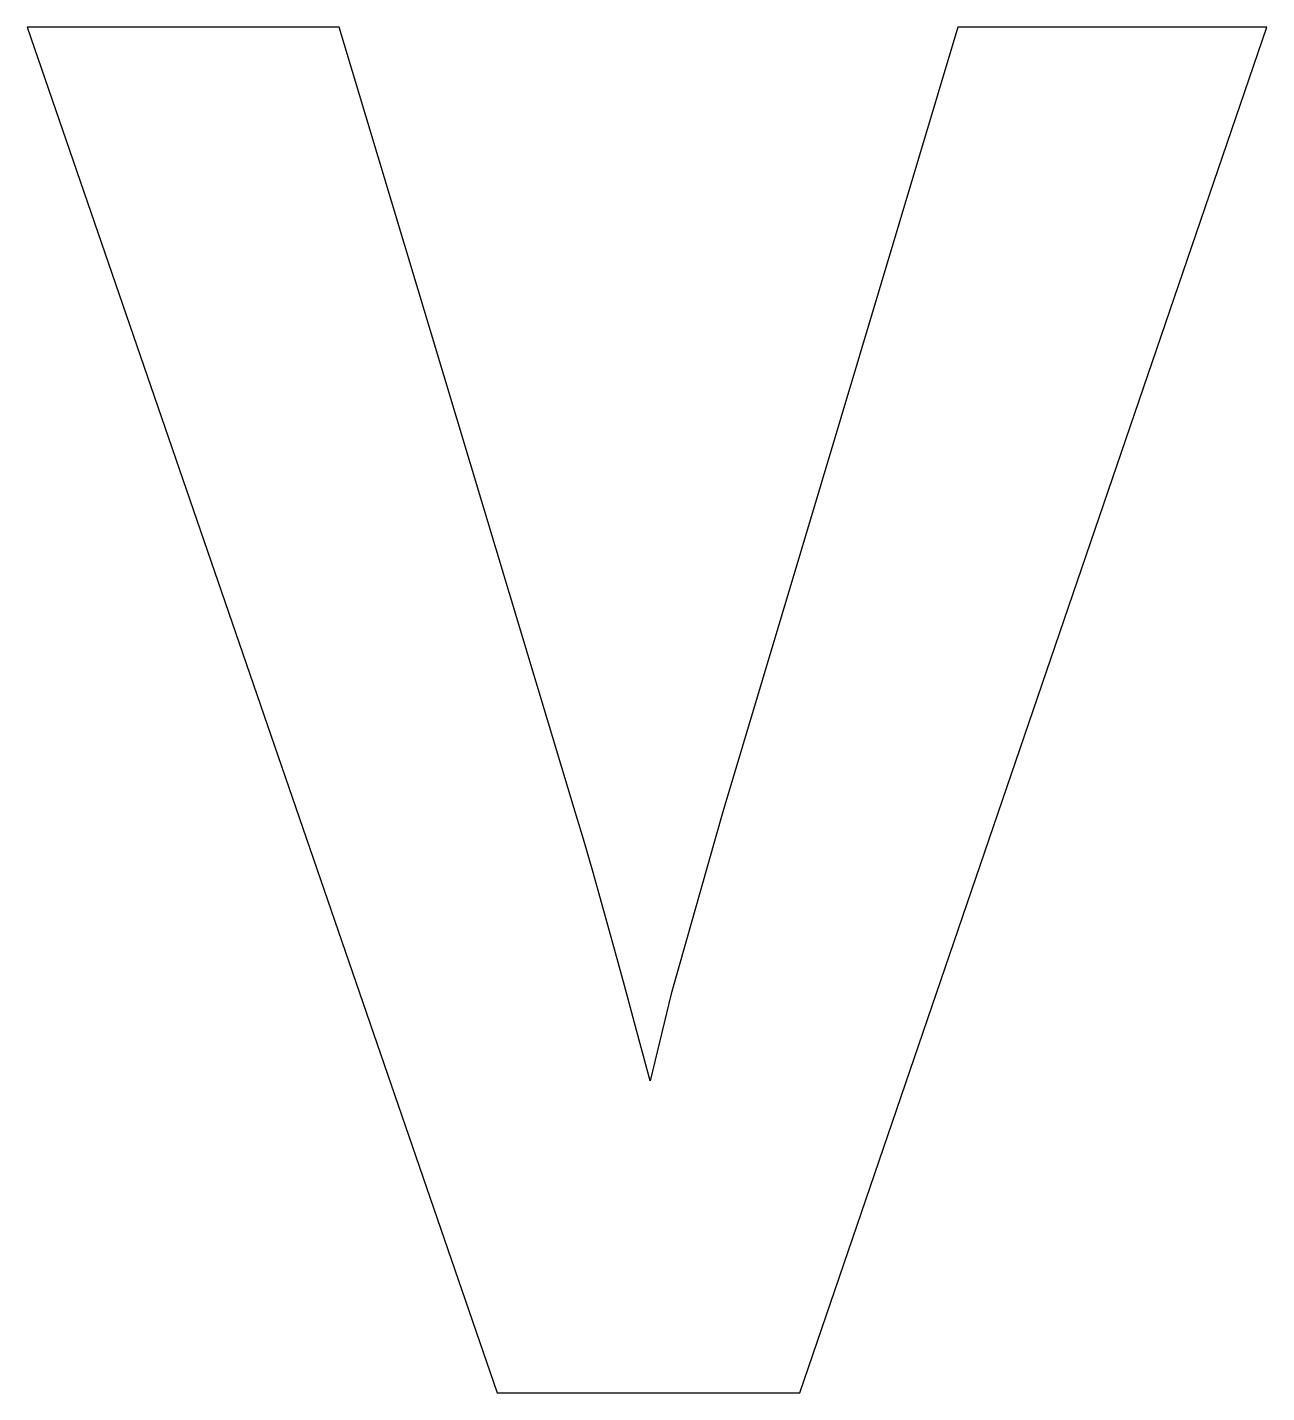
# Model space of a CAD drawing. Header units: metres. Extents: x -23.1 to 24.2, y -55.9 to -3.8.
import ezdxf

# ---------------------------------------------------------------- set-up
doc = ezdxf.new("R2010")
doc.units = ezdxf.units.M

msp = doc.modelspace()

# ---------------------------------------------------------------- linework, layer by layer
for p, q in [((-11.1759, -3.80072), (-23.0815, -3.80072)), ((-23.0815, -3.80072), (-5.14639, -55.9437)), ((-2.16986, -33.7571), (-11.1759, -3.80072)), ((12.4409, -3.80072), (3.47369, -33.7571)), ((6.4109, -55.9437), (24.2303, -3.80072)), ((24.2303, -3.80072), (12.4409, -3.80072)), ((-1.8559, -34.7998), (-2.16986, -33.7571)), ((3.47369, -33.7571), (1.50208, -40.7145)), ((-1.51038, -35.9846), (-1.8559, -34.7998)), ((-1.13332, -37.3114), (-1.51038, -35.9846)), ((-0.724701, -38.7802), (-1.13332, -37.3114)), ((-0.284546, -40.3911), (-0.724701, -38.7802)), ((0.187134, -42.1439), (-0.284546, -40.3911)), ((1.50208, -40.7145), (0.690384, -44.0387)), ((0.690384, -44.0387), (0.187134, -42.1439)), ((-5.14639, -55.9437), (6.4109, -55.9437))]:
    msp.add_line(p, q)

doc.saveas('drawing.dxf')
